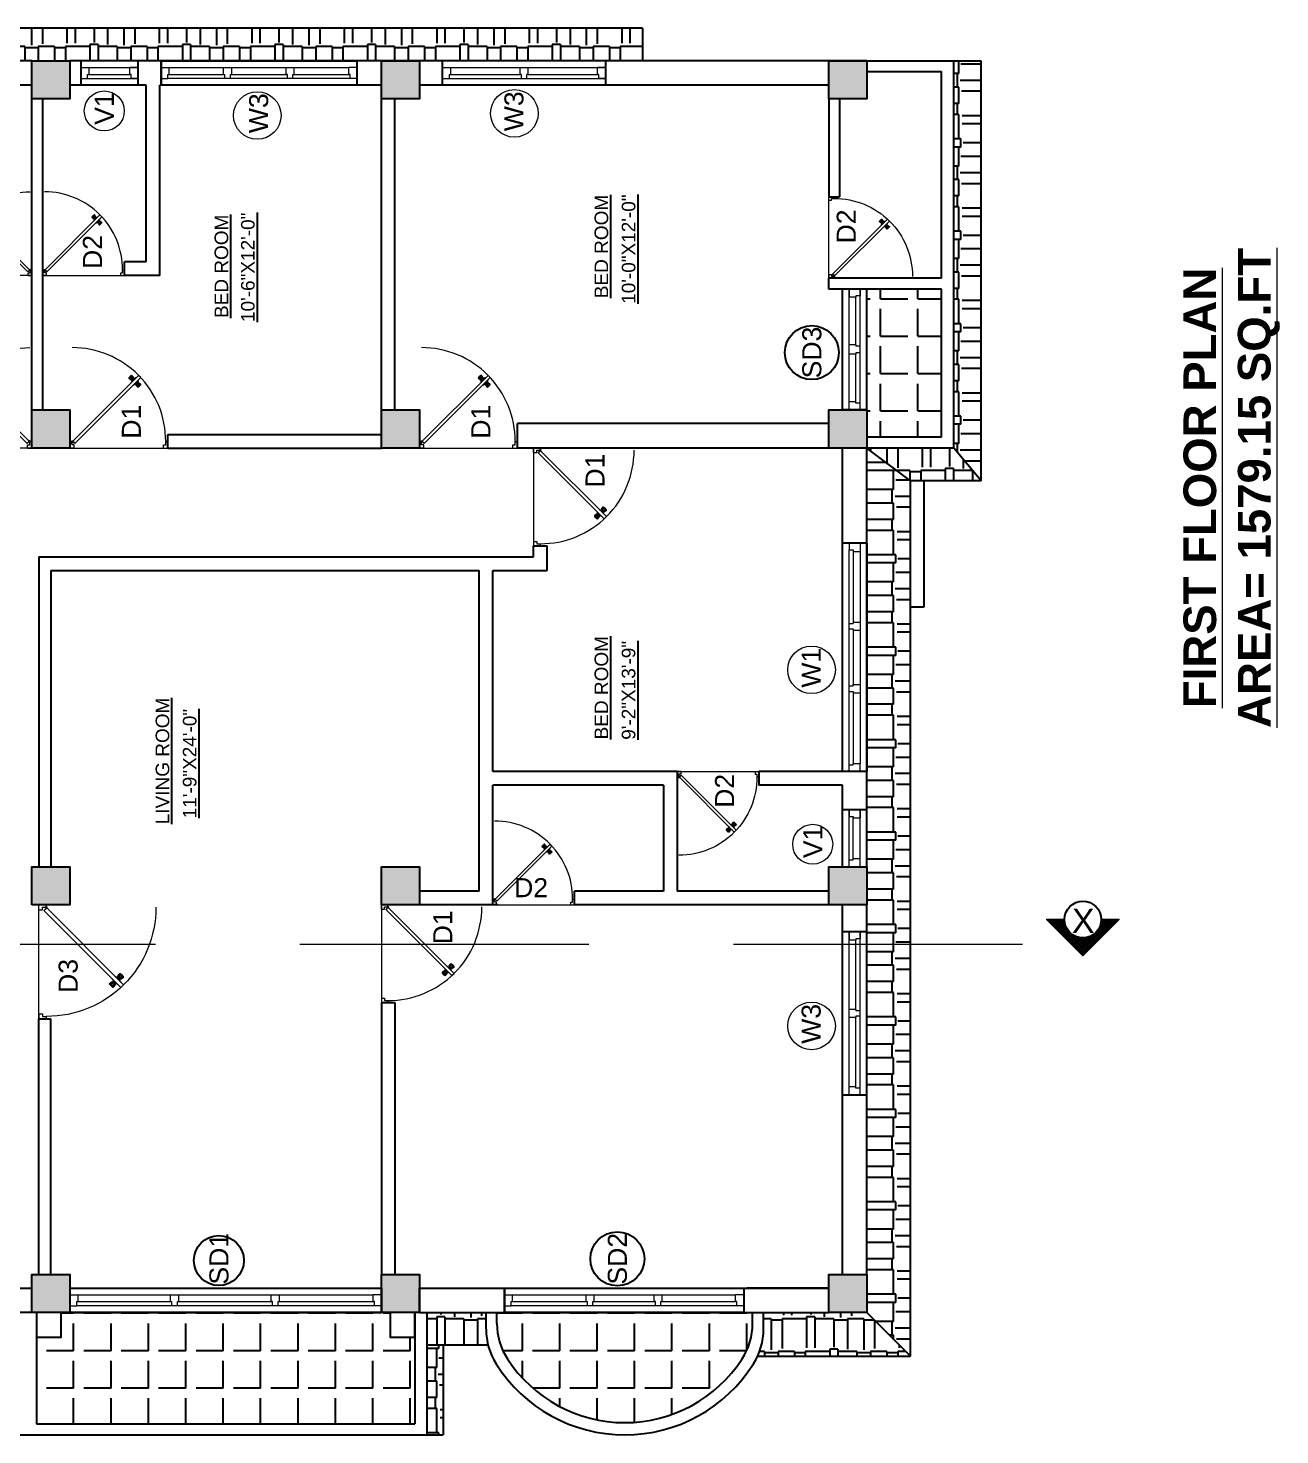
# Model space of a CAD drawing. Header units: inches. Extents: x 1397 to 20304, y -27267 to -746.
# Drawn here: x 13918 to 14378, y -19188 to -18670 of the extents above; entities that cross this region are included whole.
import ezdxf

# ---------------------------------------------------------------- set-up
doc = ezdxf.new("R2010")
doc.units = ezdxf.units.IN
doc.header["$LTSCALE"] = 17
doc.header["$MEASUREMENT"] = 0
doc.linetypes.add('21_FP_00$0$HIDDEN', pattern=[0.375, 0.25, -0.125])
doc.linetypes.add('PHANTOM2', pattern=[1.25, 0.625, -0.125, 0.125, -0.125, 0.125, -0.125])
for name, color, linetype, lineweight in [('25 BOT BAR', 12, 'Continuous', 25), ('aa_section_line', 2, 'PHANTOM2', 13), ('DOOR & WIN', 1, 'Continuous', 25), ('OUTLINE', 1, 'Continuous', 25), ('PUERTAS', 7, 'Continuous', 9), ('TEXT', 231, 'Continuous', 20), ('WINDOW FRAME PLAN', 162, 'Continuous', 18)]:
    doc.layers.add(name, color=color, linetype=linetype, lineweight=lineweight)
doc.layers.add('A-Sect-Iden', color=111, linetype='Continuous')
doc.styles.add('DIMTEXT', font='arial.ttf', dxfattribs={"height": 6})
doc.styles.add('HEADING', font='swissel.ttf')
pattern_1 = [(180, (-4627.926, -29153.114), (-25.5, -12), [6, -5, 7, -3, 9, -4]), (180, (-4633.926, -29153.614), (-25.5, -12), [5, -19, 4, -6]), (180, (-4645.926, -29152.364), (-25.5, -12), [3, -31]), (270, (-4627.926, -29153.114), (8.5, -12), [11.5, -36.5]), (270, (-4633.926, -29153.114), (8.5, -12), [11.25, -36.75]), (270, (-4638.926, -29153.114), (8.5, -12), [10.5, -37.5]), (270, (-4645.926, -29152.364), (8.5, -12), [11.5, -36.5]), (270, (-4648.926, -29152.364), (8.5, -12), [11.5, -36.5]), (270, (-4657.926, -29153.114), (8.5, -12), [11, -37])]
pattern_2 = [(90, (-4627.926, -29153.114), (-12, 25.5), [6, -5, 7, -3, 9, -4]), (90, (-4628.426, -29147.114), (-12, 25.5), [5, -19, 4, -6]), (90, (-4627.176, -29135.114), (-12, 25.5), [3, -31]), (180, (-4627.926, -29153.114), (-12, -8.5), [11.5, -36.5]), (180, (-4627.926, -29147.114), (-12, -8.5), [11.25, -36.75]), (180, (-4627.926, -29142.114), (-12, -8.5), [10.5, -37.5]), (180, (-4627.176, -29135.114), (-12, -8.5), [11.5, -36.5]), (180, (-4627.176, -29132.114), (-12, -8.5), [11.5, -36.5]), (180, (-4627.926, -29123.114), (-12, -8.5), [11, -37])]
pattern_3 = [(90, (-4627.926, -29153.114), (-13.75, 8e-16), [10, -3.75]), (180, (-4627.926, -29153.114), (-2e-15, -13.75), [10, -3.75])]

# ---------------------------------------------------------------- blocks, each defined once
blk = doc.blocks.new('ffddd')
at = {"layer": 'DOOR & WIN'}
for p, q in [((-13345.31, -2388.07), (-13345.31, -2316.07)), ((-13336.31, -2316.07), (-13345.31, -2316.07)), ((-13336.31, -2316.07), (-13336.31, -2388.07)), ((-13336.31, -2388.07), (-13345.31, -2388.07)), ((-13336.31, -2388.07), (-13345.31, -2388.07))]:
    blk.add_line(p, q, dxfattribs=at)
at = {"layer": 'WINDOW FRAME PLAN'}
for p, q in [((-13342.81, -2316.07), (-13342.81, -2318.57)), ((-13338.81, -2316.07), (-13338.81, -2319.07)), ((-13342.81, -2385.57), (-13342.81, -2318.57)), ((-13342.81, -2318.57), (-13341.31, -2318.57)), ((-13341.31, -2318.57), (-13341.31, -2319.07)), ((-13341.31, -2319.07), (-13341.31, -2339.57)), ((-13341.31, -2319.07), (-13338.81, -2319.07)), ((-13338.81, -2319.07), (-13338.81, -2385.07)), ((-13342.81, -2339.57), (-13341.31, -2339.57)), ((-13342.81, -2341.57), (-13341.31, -2341.57)), ((-13341.31, -2339.07), (-13338.81, -2339.07)), ((-13341.31, -2341.57), (-13341.31, -2342.07)), ((-13341.31, -2341.57), (-13341.31, -2362.57)), ((-13341.31, -2342.07), (-13338.81, -2342.07)), ((-13342.81, -2362.57), (-13341.31, -2362.57)), ((-13342.81, -2364.57), (-13341.31, -2364.57)), ((-13341.31, -2362.07), (-13338.81, -2362.07)), ((-13341.31, -2362.57), (-13341.31, -2362.07)), ((-13341.31, -2364.57), (-13341.31, -2385.57)), ((-13341.31, -2365.07), (-13338.81, -2365.07)), ((-13341.31, -2385.07), (-13338.81, -2385.07)), ((-13341.31, -2385.57), (-13341.31, -2385.07)), ((-13338.81, -2388.07), (-13338.81, -2385.07)), ((-13342.81, -2388.07), (-13342.81, -2385.57)), ((-13342.81, -2385.57), (-13341.31, -2385.57))]:
    blk.add_line(p, q, dxfattribs=at)
blk = doc.blocks.new('3ft')
at = {"layer": 'PUERTAS', "color": 6}
for p, q in [((1.01, 2.52), (25.23, 26.74)), ((26.05, 25.92), (1.77, 1.64)), ((26.05, 25.92), (25.23, 26.74)), ((0, 2.4), (0, 0)), ((0.72, 2.4), (0, 2.4)), ((1.6, 0), (0, 0)), ((0.72, 1.52), (0.72, 2.44)), ((0.8, 1.52), (0.72, 1.52)), ((0.8, 1.52), (0.8, 2.41)), ((0.8, 1.2), (0.8, 1.52)), ((1.6, 1.2), (0.8, 1.2)), ((1.57, 1.84), (0.94, 2.47)), ((1.63, 1.89), (0.97, 2.55)), ((1.63, 1.89), (1.57, 1.84)), ((1.77, 1.64), (1.57, 1.84)), ((1.6, 0), (1.6, 1.2)), ((34.4, 0), (34.4, 1.2)), ((34.4, 1.2), (35.2, 1.2)), ((34.4, 0), (36, 0)), ((35.2, 1.2), (35.2, 2.4)), ((35.2, 2.4), (36, 2.4)), ((36, 0), (36, 2.4))]:
    blk.add_line(p, q, dxfattribs=at)
at = {"layer": 'PUERTAS', "color": 1}
for p, q in [((21.67, 25.73), (22.17, 26.23)), ((21.7, 25.82), (22.14, 26.26)), ((22.58, 26.7), (22.14, 26.26)), ((22.67, 26.73), (22.17, 26.23)), ((22.61, 26.67), (22.58, 26.7)), ((23.45, 25.91), (22.79, 26.73)), ((22.49, 24.95), (21.67, 25.61)), ((21.73, 25.79), (21.7, 25.82)), ((22.6, 24.96), (23.02, 25.38)), ((22.61, 24.25), (22.92, 24.72)), ((22.62, 24.13), (22.61, 24.14)), ((22.7, 25.07), (22.71, 25.06)), ((22.82, 25.06), (23.08, 25.32)), ((22.94, 24.95), (22.83, 25.07)), ((22.92, 24.72), (22.92, 24.72)), ((22.93, 24.94), (23.19, 25.21)), ((22.93, 24.84), (22.93, 24.83)), ((23.44, 25.81), (23.02, 25.38)), ((23.34, 25.58), (23.08, 25.32)), ((23.46, 25.47), (23.19, 25.21)), ((23.33, 25.7), (23.34, 25.69)), ((23.45, 25.46), (23.33, 25.57)), ((23.44, 23.31), (23.45, 23.3)), ((23.56, 23.3), (24.03, 23.61)), ((23.57, 25.47), (23.57, 25.47)), ((24.15, 25.79), (23.68, 25.48)), ((23.68, 25.48), (23.68, 25.48)), ((24.03, 23.61), (24.03, 23.62)), ((24.14, 23.62), (24.14, 23.62)), ((24.25, 23.62), (24.51, 23.89)), ((24.27, 25.78), (24.26, 25.79)), ((24.26, 23.29), (24.69, 23.71)), ((24.26, 23.63), (24.37, 23.52)), ((24.26, 23.18), (24.92, 22.37)), ((24.37, 23.52), (24.63, 23.77)), ((24.37, 23.4), (24.37, 23.4)), ((24.78, 24.15), (24.51, 23.89)), ((24.89, 24.03), (24.63, 23.77)), ((25.11, 24.14), (24.69, 23.71)), ((24.77, 24.14), (24.88, 24.03)), ((24.79, 24.38), (24.78, 24.37)), ((24.78, 24.26), (24.78, 24.26)), ((25.1, 24.84), (24.79, 24.38)), ((25, 24.03), (25, 24.03)), ((25.04, 22.36), (25.54, 22.86)), ((25.09, 24.96), (25.1, 24.95)), ((25.1, 22.42), (25.13, 22.39)), ((25.13, 22.39), (25.57, 22.83)), ((25.22, 24.14), (26.03, 23.48)), ((26.04, 23.37), (25.54, 22.86)), ((26.01, 23.27), (25.57, 22.83)), ((25.98, 23.3), (26.01, 23.27))]:
    blk.add_line(p, q, dxfattribs=at)
at = {"layer": 'PUERTAS', "color": 8}
for p, q in [((22.74, 25.1), (21.84, 25.9)), ((22.13, 26.28), (21.98, 26.13)), ((22.88, 25.24), (22.01, 26.06)), ((22.13, 26.28), (22.27, 26.42)), ((22.29, 26.41), (22.27, 26.42)), ((23.16, 25.52), (22.34, 26.39)), ((23.3, 25.66), (22.5, 26.56)), ((23.41, 25.77), (22.65, 26.71)), ((23.46, 25.83), (22.72, 26.75)), ((22.57, 24.94), (21.65, 25.68)), ((22.63, 24.99), (21.69, 25.75)), ((22.69, 24.32), (23.02, 24.83)), ((22.95, 24.96), (22.84, 25.07)), ((22.98, 24.99), (22.86, 25.1)), ((23.03, 25.04), (22.91, 25.15)), ((22.91, 24.53), (23.1, 24.91)), ((23.11, 25.12), (22.99, 25.23)), ((23.13, 24.76), (23.18, 24.99)), ((23.28, 25.3), (23.17, 25.41)), ((23.36, 25.37), (23.25, 25.49)), ((23.31, 24.94), (23.28, 25.08)), ((23.41, 25.43), (23.3, 25.54)), ((23.46, 25.09), (23.32, 25.13)), ((23.44, 25.45), (23.33, 25.56)), ((23.64, 25.27), (23.41, 25.22)), ((23.87, 25.49), (23.49, 25.3)), ((24.08, 25.71), (23.57, 25.38)), ((23.63, 23.38), (24.14, 23.72)), ((23.84, 23.6), (24.22, 23.79)), ((24.07, 23.82), (24.3, 23.88)), ((24.25, 24), (24.39, 23.97)), ((24.25, 23.26), (24.99, 22.34)), ((24.27, 23.64), (24.38, 23.53)), ((24.3, 23.67), (24.41, 23.56)), ((24.3, 23.32), (25.06, 22.38)), ((24.35, 23.72), (24.46, 23.61)), ((24.4, 24.15), (24.43, 24.01)), ((24.41, 23.43), (25.2, 22.53)), ((24.43, 23.8), (24.54, 23.69)), ((24.58, 24.33), (24.52, 24.1)), ((24.55, 23.57), (25.37, 22.7)), ((24.6, 23.97), (24.72, 23.86)), ((24.8, 24.56), (24.61, 24.18)), ((25.02, 24.77), (24.68, 24.26)), ((24.68, 24.05), (24.79, 23.94)), ((24.73, 24.1), (24.85, 23.99)), ((24.76, 24.13), (24.87, 24.02)), ((24.83, 23.85), (25.7, 23.03)), ((24.97, 23.99), (25.87, 23.2)), ((25.08, 24.1), (26.02, 23.34)), ((25.14, 24.15), (26.06, 23.41)), ((25.58, 22.82), (25.43, 22.67)), ((25.58, 22.82), (25.73, 22.97)), ((25.72, 22.98), (25.73, 22.97)), ((0, 0), (36, 0))]:
    blk.add_line(p, q, dxfattribs=at)
at = {"layer": 'PUERTAS', "color": 2}
for p, q in [((21.99, 26.11), (21.98, 26.13)), ((25.42, 22.68), (25.43, 22.67))]:
    blk.add_line(p, q, dxfattribs=at)
at = {"layer": 'PUERTAS', "color": 6}
for radius in [0.155, 0.0752]:
    blk.add_circle((0.82, 2.56), radius, dxfattribs=at)
blk.add_arc((0.82, 2.56), 34.38, 359.7285, 90.0333, dxfattribs=at)
at = {"layer": 'PUERTAS', "color": 1}
for centre, start, end in [((22.73, 26.68), 38.9236, 135), ((23.39, 25.86), 315, 38.9236), ((22.54, 25.01), 231.0764, 315), ((22.67, 24.2), 135, 225), ((22.77, 25.12), 225, 315), ((22.99, 24.89), 135, 219.7428), ((22.87, 24.78), 315, 39.7428), ((23.28, 25.63), 315, 45), ((23.51, 23.36), 225, 315), ((23.51, 25.41), 50.2572, 135), ((23.62, 25.53), 230.2572, 315), ((24.09, 23.56), 50.2572, 135), ((24.2, 23.68), 230.2572, 315), ((24.2, 25.73), 45, 135), ((24.32, 23.23), 135, 218.9236), ((24.42, 23.46), 135, 225), ((24.84, 24.31), 135, 219.7428), ((24.72, 24.21), 315, 39.7428), ((24.94, 23.98), 45, 135), ((24.98, 22.42), 218.9236, 315), ((25.04, 24.89), 315, 45), ((25.17, 24.08), 51.0764, 135), ((25.98, 23.42), 315, 51.0764)]:
    blk.add_arc(centre, 0.08, start, end, dxfattribs=at)
blk = doc.blocks.new('*U2802')
at = {"color": 3, "xscale": -1}
blk.add_blockref('3ft', (42, 0), dxfattribs=at)
blk = doc.blocks.new('*U3029')
at = {"layer": 'PUERTAS', "color": 2}
for p, q in [((11.61, 30.24), (12.57, 31.2)), ((40.83, 2.94), (12.57, 31.2)), ((11.61, 30.24), (39.94, 1.92)), ((12.35, 26.47), (12.33, 26.45)), ((16.34, 30.46), (16.36, 30.48)), ((0, 0), (0, 2.8)), ((0.93, 2.8), (0, 2.8)), ((1.87, 0), (0, 0)), ((0.93, 1.4), (0.93, 2.8)), ((1.87, 1.4), (0.93, 1.4)), ((1.87, 0), (1.87, 1.4)), ((39.94, 1.92), (40.16, 2.14)), ((40.1, 2.21), (40.86, 2.97)), ((40.1, 2.21), (40.16, 2.14)), ((40.13, 0), (40.13, 1.4)), ((40.13, 1.4), (41.07, 1.4)), ((40.13, 0), (42, 0)), ((40.16, 2.14), (40.9, 2.88)), ((41.07, 1.77), (41.07, 2.81)), ((41.07, 1.4), (41.07, 1.77)), ((41.07, 1.77), (41.16, 1.77)), ((41.16, 1.77), (41.16, 2.85)), ((41.16, 2.8), (42, 2.8)), ((42, 2.8), (42, 0))]:
    blk.add_line(p, q, dxfattribs=at)
at = {"layer": 'PUERTAS', "color": 8}
for p, q in [((14.63, 30.14), (15.5, 31.21)), ((14.69, 30.07), (15.57, 31.16)), ((12.67, 28.18), (11.59, 27.31)), ((12.74, 28.12), (11.65, 27.23)), ((12.87, 27.99), (11.82, 27.06)), ((12, 26.81), (11.98, 26.79)), ((12.15, 26.62), (11.98, 26.79)), ((13.04, 27.82), (12.01, 26.87)), ((12.15, 26.62), (12.33, 26.45)), ((13.36, 27.5), (12.4, 26.48)), ((13.52, 27.34), (12.6, 26.28)), ((13.65, 27.21), (12.77, 26.11)), ((12.82, 28.9), (13.2, 28.3)), ((13.71, 27.14), (12.84, 26.06)), ((13.12, 28.15), (12.99, 28.02)), ((13.14, 28.12), (13.01, 27.99)), ((13.06, 28.65), (13.29, 28.21)), ((13.2, 28.06), (13.07, 27.93)), ((13.3, 27.97), (13.17, 27.84)), ((13.33, 28.39), (13.39, 28.12)), ((13.5, 27.76), (13.37, 27.63)), ((13.59, 27.67), (13.46, 27.54)), ((13.54, 28.18), (13.49, 28.01)), ((13.65, 27.61), (13.52, 27.48)), ((13.71, 28), (13.54, 27.96)), ((13.68, 27.58), (13.55, 27.45)), ((13.92, 27.79), (13.65, 27.86)), ((14.18, 27.53), (13.75, 27.76)), ((14.43, 27.28), (13.83, 27.67)), ((13.91, 29.99), (14.5, 29.61)), ((14.16, 29.74), (14.59, 29.52)), ((14.42, 29.48), (14.69, 29.42)), ((14.63, 29.27), (14.8, 29.31)), ((14.66, 29.69), (14.79, 29.82)), ((14.68, 29.66), (14.82, 29.79)), ((14.74, 29.6), (14.87, 29.73)), ((14.8, 29.09), (14.85, 29.26)), ((14.82, 29.94), (15.74, 30.99)), ((14.84, 29.51), (14.97, 29.64)), ((15.01, 28.89), (14.95, 29.16)), ((14.98, 29.77), (15.94, 30.79)), ((15.04, 29.3), (15.17, 29.43)), ((15.28, 28.62), (15.05, 29.06)), ((15.14, 29.21), (15.27, 29.34)), ((15.52, 28.37), (15.14, 28.97)), ((15.2, 29.15), (15.33, 29.28)), ((15.22, 29.12), (15.35, 29.25)), ((15.31, 29.45), (16.33, 30.41)), ((15.47, 29.29), (16.52, 30.21)), ((15.6, 29.16), (16.69, 30.04)), ((15.67, 29.09), (16.75, 29.96)), ((15.99, 30.81), (16.01, 30.83)), ((16.19, 30.65), (16.01, 30.83)), ((16.19, 30.65), (16.36, 30.48)), ((0, 0), (42, 0))]:
    blk.add_line(p, q, dxfattribs=at)
at = {"layer": 'PUERTAS', "color": 1}
for p, q in [((14.64, 30.23), (15.41, 31.18)), ((15.55, 31.19), (16.13, 30.6)), ((15.62, 31.12), (15.65, 31.15)), ((15.65, 31.15), (16.17, 30.63)), ((11.62, 27.26), (12.21, 26.67)), ((12.58, 28.16), (11.63, 27.4)), ((11.69, 27.19), (11.66, 27.15)), ((11.66, 27.15), (12.17, 26.64)), ((12.69, 26.12), (12.17, 26.64)), ((12.79, 26.09), (12.21, 26.67)), ((12.72, 26.16), (12.69, 26.12)), ((12.7, 28.16), (13.2, 27.66)), ((12.73, 29.12), (12.72, 29.11)), ((12.72, 28.98), (13.08, 28.44)), ((12.83, 28.03), (12.84, 28.04)), ((13.7, 27.04), (12.93, 26.09)), ((12.97, 28.04), (13.27, 27.74)), ((13.11, 28.16), (12.98, 28.03)), ((13.08, 28.44), (13.08, 28.43)), ((13.09, 28.3), (13.09, 28.3)), ((13.09, 28.17), (13.4, 27.87)), ((13.69, 27.17), (13.2, 27.66)), ((13.57, 27.43), (13.27, 27.74)), ((13.71, 27.56), (13.4, 27.87)), ((13.69, 27.57), (13.56, 27.44)), ((13.56, 27.3), (13.57, 27.3)), ((13.69, 30.08), (13.7, 30.09)), ((13.83, 30.09), (14.37, 29.73)), ((13.83, 27.55), (13.84, 27.56)), ((13.97, 27.54), (13.96, 27.55)), ((14.51, 27.19), (13.97, 27.54)), ((14.37, 29.73), (14.38, 29.72)), ((14.51, 29.72), (14.5, 29.72)), ((14.63, 29.71), (14.94, 29.41)), ((14.65, 27.2), (14.64, 27.19)), ((14.65, 30.11), (15.14, 29.61)), ((14.65, 29.7), (14.78, 29.83)), ((14.78, 29.98), (14.77, 29.97)), ((14.77, 29.84), (15.07, 29.54)), ((15.25, 29.1), (14.94, 29.41)), ((15.37, 29.24), (15.07, 29.54)), ((15.64, 29.12), (15.14, 29.61)), ((15.23, 29.11), (15.36, 29.24)), ((15.25, 28.97), (15.25, 28.97)), ((15.26, 28.84), (15.25, 28.84)), ((15.62, 28.3), (15.26, 28.84)), ((15.51, 29.24), (15.5, 29.24)), ((15.61, 28.15), (15.62, 28.16)), ((15.76, 29.11), (16.71, 29.88)), ((16.72, 30.01), (16.13, 30.6)), ((16.68, 30.12), (16.17, 30.63)), ((16.65, 30.09), (16.68, 30.12))]:
    blk.add_line(p, q, dxfattribs=at)
at = {"layer": 'PUERTAS', "color": 2}
for radius in [0.181, 0.0878]:
    blk.add_circle((41.04, 2.99), radius, dxfattribs=at)
at = {"layer": 'PUERTAS', "color": 8}
blk.add_arc((41.04, 2.99), 40.11, 89.9667, 180.2715, dxfattribs=at)
at = {"layer": 'PUERTAS', "color": 1}
for centre, start, end in [((15.48, 31.12), 45, 141.0764), ((11.69, 27.33), 128.9236, 225), ((12.63, 28.09), 45, 128.9236), ((12.79, 29.04), 135, 225), ((12.86, 26.15), 225, 321.0764), ((12.9, 27.97), 45, 135), ((13.16, 28.24), 140.2572, 225), ((13.02, 28.36), 320.2572, 45), ((13.5, 27.37), 315, 45), ((13.62, 27.1), 321.0764, 45), ((13.76, 30.02), 45, 135), ((13.77, 27.63), 225, 309.7428), ((13.9, 27.49), 45, 129.7428), ((14.44, 29.79), 225, 309.7428), ((14.57, 29.65), 45, 129.7428), ((14.58, 27.25), 225, 315), ((14.71, 30.17), 141.0764, 225), ((14.84, 29.91), 135, 225), ((15.32, 28.91), 140.2572, 225), ((15.18, 29.03), 320.2572, 45), ((15.44, 29.3), 225, 315), ((15.55, 28.23), 315, 45), ((15.7, 29.18), 225, 308.9236)]:
    blk.add_arc(centre, 0.0933, start, end, dxfattribs=at)
blk = doc.blocks.new("5'")
at = {"layer": 'WINDOW FRAME PLAN'}
for p, q in [((10026.35, -7897.24), (10086.35, -7897.24)), ((10026.35, -7897.24), (10026.35, -7901.24)), ((10026.35, -7897.24), (10029.35, -7897.24)), ((10026.35, -7901.24), (10086.35, -7901.24)), ((10026.35, -7901.24), (10028.85, -7901.24)), ((10028.85, -7901.24), (10028.85, -7899.74)), ((10028.85, -7899.74), (10029.35, -7899.74)), ((10029.35, -7899.74), (10029.35, -7897.24)), ((10029.35, -7899.74), (10054.85, -7899.74)), ((10054.85, -7899.74), (10054.85, -7897.24)), ((10054.85, -7897.24), (10057.85, -7897.24)), ((10055.35, -7899.74), (10054.85, -7899.74)), ((10055.35, -7901.24), (10055.35, -7899.74)), ((10057.35, -7901.24), (10057.35, -7899.74)), ((10057.85, -7899.74), (10057.35, -7899.74)), ((10057.85, -7899.74), (10057.85, -7897.24)), ((10057.85, -7899.74), (10083.35, -7899.74)), ((10086.35, -7897.24), (10083.35, -7897.24)), ((10083.35, -7899.74), (10083.35, -7897.24)), ((10083.85, -7899.74), (10083.35, -7899.74)), ((10083.85, -7901.24), (10083.85, -7899.74)), ((10086.35, -7901.24), (10083.85, -7901.24)), ((10086.35, -7897.24), (10086.35, -7901.24))]:
    blk.add_line(p, q, dxfattribs=at)
blk = doc.blocks.new('DFFDFD')
at = {"layer": 'DOOR & WIN'}
for p, q in [((-13646.78, -2252.33), (-13646.78, -2168.33)), ((-13637.78, -2168.33), (-13646.78, -2168.33)), ((-13637.78, -2168.33), (-13637.78, -2252.33)), ((-13637.78, -2252.33), (-13646.78, -2252.33)), ((-13637.78, -2252.33), (-13646.78, -2252.33))]:
    blk.add_line(p, q, dxfattribs=at)
at = {"layer": 'WINDOW FRAME PLAN'}
for p, q in [((-13644.28, -2168.33), (-13644.28, -2170.83)), ((-13644.28, -2249.83), (-13644.28, -2170.83)), ((-13644.28, -2170.83), (-13642.78, -2170.83)), ((-13642.78, -2170.83), (-13642.78, -2171.33)), ((-13642.78, -2171.33), (-13642.78, -2197.83)), ((-13642.78, -2171.33), (-13640.28, -2171.33)), ((-13640.28, -2168.33), (-13640.28, -2171.33)), ((-13640.28, -2171.33), (-13640.28, -2249.33)), ((-13644.28, -2197.83), (-13642.78, -2197.83)), ((-13642.78, -2197.33), (-13640.28, -2197.33)), ((-13644.28, -2199.83), (-13642.78, -2199.83)), ((-13642.78, -2199.83), (-13642.78, -2200.33)), ((-13642.78, -2199.83), (-13642.78, -2220.83)), ((-13642.78, -2200.33), (-13640.28, -2200.33)), ((-13644.28, -2220.83), (-13642.78, -2220.83)), ((-13644.28, -2222.83), (-13642.78, -2222.83)), ((-13642.78, -2220.33), (-13640.28, -2220.33)), ((-13642.78, -2220.83), (-13642.78, -2220.33)), ((-13642.78, -2222.83), (-13642.78, -2249.33)), ((-13642.78, -2223.33), (-13640.28, -2223.33)), ((-13644.28, -2252.33), (-13644.28, -2249.83)), ((-13644.28, -2249.83), (-13642.78, -2249.83)), ((-13642.78, -2249.33), (-13640.28, -2249.33)), ((-13642.78, -2249.83), (-13642.78, -2249.33)), ((-13640.28, -2252.33), (-13640.28, -2249.33))]:
    blk.add_line(p, q, dxfattribs=at)
blk = doc.blocks.new('2ft6in')
at = {"layer": 'PUERTAS', "color": 2}
for p, q in [((0.84, 2.1), (21.02, 22.28)), ((21.71, 21.6), (1.47, 1.37)), ((18.33, 21.76), (18.31, 21.77)), ((21.71, 21.6), (21.02, 22.28)), ((21.18, 18.9), (21.2, 18.89)), ((0, 2), (0, 0)), ((0.6, 2), (0, 2)), ((1.33, 0), (0, 0)), ((0.6, 1.26), (0.6, 2.04)), ((0.67, 1.26), (0.6, 1.26)), ((0.67, 1.26), (0.67, 2.01)), ((0.67, 1), (0.67, 1.26)), ((1.33, 1), (0.67, 1)), ((1.31, 1.53), (0.79, 2.06)), ((1.36, 1.58), (0.81, 2.12)), ((1.36, 1.58), (1.31, 1.53)), ((1.47, 1.37), (1.31, 1.53)), ((1.33, 0), (1.33, 1)), ((28.67, 0), (28.67, 1)), ((28.67, 1), (29.33, 1)), ((28.67, 0), (30, 0)), ((29.33, 1), (29.33, 2)), ((29.33, 2), (30, 2)), ((30, 0), (30, 2))]:
    blk.add_line(p, q, dxfattribs=at)
at = {"layer": 'PUERTAS', "color": 8}
for p, q in [((18.81, 20.78), (18.04, 21.4)), ((18.86, 20.83), (18.08, 21.46)), ((18.95, 20.92), (18.2, 21.58)), ((18.44, 21.9), (18.31, 21.77)), ((19.07, 21.03), (18.34, 21.72)), ((18.44, 21.9), (18.56, 22.02)), ((18.58, 22.01), (18.56, 22.02)), ((19.3, 21.26), (18.61, 22)), ((19.42, 21.38), (18.75, 22.14)), ((19.51, 21.48), (18.88, 22.26)), ((19.55, 21.53), (18.93, 22.3)), ((19.13, 20.8), (19.03, 20.9)), ((19.15, 20.82), (19.05, 20.92)), ((19.09, 20.44), (19.25, 20.76)), ((19.19, 20.87), (19.1, 20.96)), ((19.25, 20.93), (19.16, 21.02)), ((19.28, 20.63), (19.32, 20.83)), ((19.4, 21.08), (19.31, 21.17)), ((19.47, 21.15), (19.38, 21.24)), ((19.43, 20.78), (19.4, 20.9)), ((19.51, 21.19), (19.42, 21.28)), ((19.55, 20.91), (19.43, 20.94)), ((19.53, 21.21), (19.44, 21.3)), ((19.7, 21.06), (19.51, 21.01)), ((19.89, 21.24), (19.58, 21.08)), ((20.07, 21.42), (19.64, 21.15)), ((18.91, 20.27), (19.19, 20.69)), ((19.69, 19.49), (20.12, 19.76)), ((19.87, 19.67), (20.18, 19.83)), ((20.06, 19.85), (20.25, 19.9)), ((20.21, 20), (20.33, 19.97)), ((20.21, 19.38), (20.83, 18.61)), ((20.23, 19.7), (20.32, 19.61)), ((20.25, 19.72), (20.34, 19.63)), ((20.25, 19.43), (20.88, 18.65)), ((20.29, 19.76), (20.38, 19.67)), ((20.33, 20.13), (20.36, 20.01)), ((20.34, 19.53), (21, 18.77)), ((20.36, 19.83), (20.45, 19.74)), ((20.48, 20.28), (20.44, 20.08)), ((20.46, 19.64), (21.14, 18.91)), ((20.5, 19.98), (20.6, 19.89)), ((20.67, 20.47), (20.51, 20.15)), ((20.85, 20.64), (20.57, 20.22)), ((20.57, 20.04), (20.66, 19.95)), ((20.61, 20.09), (20.7, 19.99)), ((20.63, 20.11), (20.72, 20.01)), ((20.69, 19.87), (21.42, 19.19)), ((20.81, 19.99), (21.56, 19.33)), ((20.9, 20.08), (21.68, 19.45)), ((20.95, 20.13), (21.72, 19.51)), ((21.32, 19.01), (21.2, 18.89)), ((21.32, 19.01), (21.44, 19.14)), ((21.43, 19.15), (21.44, 19.14)), ((0, 0), (30, 0))]:
    blk.add_line(p, q, dxfattribs=at)
at = {"layer": 'PUERTAS', "color": 1}
for p, q in [((18.06, 21.44), (18.48, 21.86)), ((18.74, 20.79), (18.06, 21.34)), ((18.08, 21.51), (18.45, 21.88)), ((18.11, 21.49), (18.08, 21.51)), ((18.82, 22.25), (18.45, 21.88)), ((18.9, 22.28), (18.48, 21.86)), ((18.84, 22.23), (18.82, 22.25)), ((18.83, 20.8), (19.18, 21.15)), ((18.92, 20.89), (18.93, 20.88)), ((19.54, 21.59), (18.99, 22.27)), ((19.02, 20.88), (19.24, 21.1)), ((19.12, 20.8), (19.03, 20.89)), ((19.11, 20.79), (19.33, 21.01)), ((19.54, 21.5), (19.18, 21.15)), ((19.45, 21.31), (19.24, 21.1)), ((19.55, 21.22), (19.33, 21.01)), ((19.45, 21.41), (19.45, 21.41)), ((19.54, 21.22), (19.45, 21.31)), ((19.64, 21.23), (19.64, 21.23)), ((19.74, 21.24), (19.73, 21.23)), ((20.12, 21.49), (19.74, 21.24)), ((20.22, 21.48), (20.22, 21.49)), ((20.91, 20.8), (20.91, 20.79)), ((18.84, 20.21), (19.1, 20.6)), ((18.85, 20.11), (18.84, 20.12)), ((19.1, 20.7), (19.11, 20.69)), ((19.1, 20.6), (19.1, 20.6)), ((19.53, 19.43), (19.54, 19.42)), ((19.64, 19.42), (20.02, 19.67)), ((20.02, 19.67), (20.03, 19.68)), ((20.12, 19.68), (20.12, 19.68)), ((20.21, 19.69), (20.43, 19.9)), ((20.22, 19.41), (20.57, 19.76)), ((20.22, 19.69), (20.31, 19.6)), ((20.22, 19.32), (20.76, 18.64)), ((20.31, 19.6), (20.52, 19.81)), ((20.31, 19.5), (20.31, 19.5)), ((20.65, 20.12), (20.43, 19.9)), ((20.74, 20.03), (20.52, 19.81)), ((20.93, 20.11), (20.57, 19.76)), ((20.64, 20.11), (20.73, 20.02)), ((20.66, 20.31), (20.65, 20.31)), ((20.65, 20.21), (20.65, 20.22)), ((20.91, 20.7), (20.66, 20.31)), ((20.84, 20.02), (20.83, 20.03)), ((20.86, 18.63), (21.28, 19.05)), ((20.91, 18.68), (20.94, 18.66)), ((20.94, 18.66), (21.31, 19.03)), ((21.02, 20.12), (21.7, 19.57)), ((21.7, 19.47), (21.28, 19.05)), ((21.67, 19.4), (21.31, 19.03)), ((21.65, 19.42), (21.67, 19.4))]:
    blk.add_line(p, q, dxfattribs=at)
at = {"layer": 'PUERTAS', "color": 2}
for radius in [0.129, 0.0627]:
    blk.add_circle((0.68, 2.14), radius, dxfattribs=at)
at = {"layer": 'PUERTAS', "color": 8}
blk.add_arc((0.68, 2.14), 28.65, 359.7285, 90.0333, dxfattribs=at)
at = {"layer": 'PUERTAS', "color": 1}
for centre, start, end in [((18.78, 20.84), 231.0764, 315), ((18.94, 22.23), 38.9236, 135), ((18.97, 20.93), 225, 315), ((19.16, 20.74), 135, 219.7428), ((19.4, 21.36), 315, 45), ((19.49, 21.55), 315, 38.9236), ((19.6, 21.18), 50.2572, 135), ((19.68, 21.28), 230.2572, 315), ((20.17, 21.44), 45, 135), ((20.87, 20.75), 315, 45), ((18.89, 20.16), 135, 225), ((19.06, 20.65), 315, 39.7428), ((19.59, 19.47), 225, 315), ((20.07, 19.63), 50.2572, 135), ((20.16, 19.73), 230.2572, 315), ((20.27, 19.36), 135, 218.9236), ((20.35, 19.55), 135, 225), ((20.7, 20.26), 135, 219.7428), ((20.6, 20.17), 315, 39.7428), ((20.78, 19.98), 45, 135), ((20.82, 18.68), 218.9236, 315), ((20.98, 20.07), 51.0764, 135), ((21.65, 19.52), 315, 51.0764)]:
    blk.add_arc(centre, 0.0667, start, end, dxfattribs=at)
blk = doc.blocks.new('*U3074')
at = {"color": 3}
blk.add_blockref('2ft6in', (0, 0), dxfattribs=at)
blk = doc.blocks.new('*U2794')
at = {"color": 3, "xscale": -1}
blk.add_blockref('2ft6in', (42, 0), dxfattribs=at)

msp = doc.modelspace()

# ---------------------------------------------------------------- hatches: boundary and pattern name
at = {"layer": 'A-Sect-Iden', "ltscale": 0.5}
h = msp.add_hatch(dxfattribs=at)
h.set_pattern_fill('ANSI37', color=2, scale=5, angle=90, style=0)
h.set_pattern_definition([(135, (20487.18365, -44847.343), (-0.441941738, -0.441941738), []), (225, (20487.18365, -44847.343), (0.441941738, -0.441941738), [])])
h.paths.add_polyline_path([(14312.42, -18998.27), (14318.91, -18998.27), (14305.67, -19011.51), (14292.42, -18998.27), (14298.92, -18998.27, 1)])
at = {"layer": 'DOOR & WIN'}
h = msp.add_hatch(color=256, dxfattribs=at)
h.dxf.hatch_style = 1
h.paths.add_polyline_path([(13919.23, -18682.36), (13919.23, -18696.36), (13933.23, -18696.36), (13933.23, -18682.36)])
h = msp.add_hatch(color=256, dxfattribs=at)
h.dxf.hatch_style = 1
h.paths.add_polyline_path([(14047.72, -18682.36), (14047.72, -18696.36), (14061.72, -18696.36), (14061.72, -18682.36)])
h = msp.add_hatch(color=256, dxfattribs=at)
h.dxf.hatch_style = 1
h.paths.add_polyline_path([(14212.23, -18682.36), (14212.23, -18696.36), (14226.23, -18696.36), (14226.23, -18682.36)])
h = msp.add_hatch(color=256, dxfattribs=at)
h.dxf.hatch_style = 1
h.paths.add_polyline_path([(13919.23, -18810.83), (13919.23, -18824.83), (13933.23, -18824.83), (13933.23, -18810.83)])
h = msp.add_hatch(color=256, dxfattribs=at)
h.dxf.hatch_style = 1
h.paths.add_polyline_path([(14047.72, -18810.83), (14047.72, -18824.83), (14061.72, -18824.83), (14061.72, -18810.83)])
h = msp.add_hatch(color=256, dxfattribs=at)
h.dxf.hatch_style = 1
h.paths.add_polyline_path([(14212.23, -18810.83), (14212.23, -18824.83), (14226.23, -18824.83), (14226.23, -18810.83)])
h = msp.add_hatch(color=256, dxfattribs=at)
h.dxf.hatch_style = 1
h.paths.add_polyline_path([(13919.23, -18978.83), (13919.23, -18992.83), (13933.23, -18992.83), (13933.23, -18978.83)])
h = msp.add_hatch(color=256, dxfattribs=at)
h.dxf.hatch_style = 1
h.paths.add_polyline_path([(14047.72, -18978.83), (14047.72, -18992.83), (14061.72, -18992.83), (14061.72, -18978.83)])
h = msp.add_hatch(color=256, dxfattribs=at)
h.dxf.hatch_style = 1
h.paths.add_polyline_path([(14212.23, -18978.83), (14212.23, -18992.83), (14226.23, -18992.83), (14226.23, -18978.83)])
h = msp.add_hatch(color=256, dxfattribs=at)
h.dxf.hatch_style = 1
h.paths.add_polyline_path([(13919.23, -19128.83), (13919.23, -19142.83), (13933.23, -19142.83), (13933.23, -19128.83)])
h = msp.add_hatch(color=256, dxfattribs=at)
h.dxf.hatch_style = 1
h.paths.add_polyline_path([(14047.72, -19128.83), (14047.72, -19142.83), (14061.72, -19142.83), (14061.72, -19128.83)])
h = msp.add_hatch(color=256, dxfattribs=at)
h.dxf.hatch_style = 1
h.paths.add_polyline_path([(14212.23, -19128.83), (14212.23, -19142.83), (14226.23, -19142.83), (14226.23, -19128.83)])
at = {"layer": 'OUTLINE'}
h = msp.add_hatch(dxfattribs=at)
h.set_pattern_fill('AR-RSHKE', color=8, angle=180)
h.set_pattern_definition(pattern_1)
h.paths.add_polyline_path([(13766.23, -18670.36), (13766.23, -18682.36), (13780.23, -18682.36), (13919.23, -18682.36), (13933.23, -18682.36), (14143.72, -18682.36), (14143.72, -18670.36)])
h = msp.add_hatch(dxfattribs=at)
h.set_pattern_fill('AR-RSHKE', color=8, angle=90)
h.set_pattern_definition(pattern_2)
h.paths.add_polyline_path([(14268.23, -18682.36), (14258.23, -18682.36), (14258.23, -18824.83), (14268.23, -18836.83)])
h = msp.add_hatch(dxfattribs=at)
h.set_pattern_fill('ANGLE', color=8, scale=50)
h.set_pattern_definition([(0, (0, 1593.841), (0, 13.75), [10, -3.75]), (90, (0, 1593.841), (-13.75, 8e-16), [10, -3.75])])
h.paths.add_polyline_path([(14226.23, -18766.36), (14226.23, -18810.83), (14226.23, -18820.83), (14253.73, -18820.83), (14253.73, -18766.36)])
h = msp.add_hatch(dxfattribs=at)
h.set_pattern_fill('AR-RSHKE', color=8, angle=90)
h.set_pattern_definition(pattern_2)
h.paths.add_polyline_path([(14226.23, -18824.83), (14226.23, -18978.83), (14226.23, -18992.83), (14226.23, -19007.27), (14242.23, -19007.27), (14242.23, -18836.83)])
h = msp.add_hatch(dxfattribs=at)
h.set_pattern_fill('AR-RSHKE', color=8, angle=180)
h.set_pattern_definition(pattern_1)
h.paths.add_polyline_path([(14268.23, -18836.83), (14258.23, -18824.83), (14226.23, -18824.83), (14242.23, -18836.83)])
h = msp.add_hatch(dxfattribs=at)
h.set_pattern_fill('AR-RSHKE', color=8, angle=90)
h.set_pattern_definition(pattern_2)
h.paths.add_polyline_path([(14242.23, -19007.27), (14226.23, -19007.27), (14226.23, -19128.83), (14226.23, -19142.83), (14242.23, -19158.83)])
h = msp.add_hatch(dxfattribs=at)
h.set_pattern_fill('ANGLE', color=8, scale=50, angle=90)
h.set_pattern_definition(pattern_3)
h.paths.add_polyline_path([(13933.23, -19142.83), (13929.98, -19142.83), (13929.98, -19151.83), (13920.98, -19151.83), (13920.98, -19183.83), (14059.98, -19183.83), (14059.98, -19151.83), (14050.98, -19151.83), (14050.98, -19142.83), (14047.72, -19142.83)])
h = msp.add_hatch(dxfattribs=at)
h.set_pattern_fill('AR-RSHKE', color=8, angle=180)
h.set_pattern_definition(pattern_1)
edge = h.paths.add_edge_path()
edge.add_line((14064.48, -19142.83), (14064.48, -19154.83))
edge.add_line((14064.48, -19154.83), (14086.97, -19154.83))
edge.add_arc((14110.23, -19148.92), 24, 180, 194.2391, ccw=False)
edge.add_line((14086.23, -19148.92), (14086.23, -19142.83))
edge.add_line((14086.23, -19142.83), (14064.48, -19142.83))
h = msp.add_hatch(dxfattribs=at)
h.set_pattern_fill('ANGLE', color=8, scale=50, angle=90)
h.set_pattern_definition(pattern_3)
h.paths.add_polyline_path([(14090.23, -19142.83), (14090.23, -19146.83, 0.144768), (14094.09, -19159.88, 0.543527), (14180.37, -19159.88, 0.144768), (14184.23, -19146.83), (14184.23, -19142.83)])
h = msp.add_hatch(dxfattribs=at)
h.set_pattern_fill('AR-RSHKE', color=8, angle=180)
h.set_pattern_definition(pattern_1)
h.paths.add_polyline_path([(14188.23, -19142.83), (14188.23, -19154.83, -0.019991), (14186.24, -19158.83), (14242.23, -19158.83), (14226.23, -19142.83), (14212.23, -19142.83)])
h = msp.add_hatch(dxfattribs=at)
h.set_pattern_fill('AR-RSHKE', color=8, angle=90)
h.set_pattern_definition(pattern_2)
h.paths.add_polyline_path([(14064.48, -19154.83), (14064.48, -19187.83), (14070.48, -19187.83), (14070.48, -19154.83)])

# ---------------------------------------------------------------- linework, layer by layer
at = {"layer": '25 BOT BAR'}
for p, q in [((14143.72, -18670.36), (14143.72, -18682.36)), ((13937.23, -18682.36), (13937.23, -18691.36)), ((13958.23, -18682.36), (13958.23, -18691.36)), ((14070.23, -18691.36), (14070.23, -18682.36)), ((14130.23, -18691.36), (14130.23, -18682.36)), ((14226.23, -18682.36), (14268.23, -18682.36)), ((14226.23, -18686.36), (14253.73, -18686.36)), ((14047.72, -18810.83), (14047.72, -18696.36)), ((14052.72, -18810.83), (14052.72, -18696.36)), ((14212.23, -18696.36), (14212.23, -18732.36)), ((14216.23, -18696.36), (14216.23, -18732.36)), ((14212.23, -18732.36), (14216.23, -18732.36)), ((13961.23, -18756.36), (13953.23, -18756.36)), ((13953.23, -18761.36), (13953.23, -18756.36)), ((13966.23, -18761.36), (13953.23, -18761.36)), ((14253.73, -18762.36), (14212.23, -18762.36)), ((14212.23, -18766.36), (14212.23, -18762.36)), ((14217.23, -18766.36), (14212.23, -18766.36)), ((14217.23, -18810.83), (14217.23, -18766.36)), ((14226.23, -18766.36), (14217.23, -18766.36)), ((14253.73, -18766.36), (14226.23, -18766.36)), ((14226.23, -18810.83), (14226.23, -18766.36)), ((14226.23, -18810.83), (14217.23, -18810.83)), ((13969.23, -18819.83), (14047.72, -18819.83)), ((13969.23, -18824.83), (13969.23, -18819.83)), ((14097.72, -18824.83), (14097.72, -18815.83)), ((13969.23, -18824.83), (14047.72, -18824.83)), ((14253.73, -18820.83), (14226.23, -18820.83)), ((14258.23, -18824.83), (14226.23, -18824.83)), ((14242.23, -18836.83), (14226.23, -18824.83)), ((14268.23, -18836.83), (14258.23, -18824.83)), ((14268.23, -18836.83), (14242.23, -18836.83)), ((14247.23, -18836.83), (14247.23, -18883.36)), ((14103.72, -18864.83), (14103.72, -18860.83)), ((14103.72, -18860.83), (14108.72, -18860.83)), ((14108.72, -18869.83), (14108.72, -18860.83)), ((13921.73, -18864.83), (14103.72, -18864.83)), ((13921.73, -18864.83), (13921.73, -18978.83)), ((13926.23, -18869.83), (14083.72, -18869.83)), ((13926.23, -18869.83), (13926.23, -18978.83)), ((14083.72, -18987.83), (14083.72, -18869.83)), ((14088.72, -18869.83), (14108.72, -18869.83)), ((14088.72, -18943.83), (14088.72, -18869.83)), ((14247.23, -18883.36), (14242.23, -18883.36)), ((14156.48, -18943.83), (14088.72, -18943.83)), ((14156.48, -18943.83), (14156.48, -18987.83)), ((14217.23, -18943.83), (14186.48, -18943.83)), ((14186.48, -18943.83), (14186.48, -18948.83)), ((14151.48, -18948.83), (14088.72, -18948.83)), ((14088.72, -18992.83), (14088.72, -18948.83)), ((14151.48, -18948.83), (14151.48, -18987.83)), ((14217.23, -18948.83), (14186.48, -18948.83)), ((14217.23, -18957.83), (14226.23, -18957.83)), ((14083.72, -18987.83), (14061.72, -18987.83)), ((14151.48, -18987.83), (14118.72, -18987.83)), ((14118.72, -18992.83), (14118.72, -18987.83)), ((14212.23, -18987.83), (14156.48, -18987.83)), ((14090.72, -18992.83), (14061.72, -18992.83)), ((14212.23, -18992.83), (14118.72, -18992.83)), ((14217.23, -19128.83), (14217.23, -18992.83)), ((14226.23, -19128.83), (14226.23, -18992.83)), ((14226.23, -19002.83), (14217.23, -19002.83)), ((14047.72, -19028.83), (14047.72, -19128.83)), ((14047.72, -19028.83), (14052.72, -19028.83)), ((14052.72, -19028.83), (14052.72, -19128.83)), ((13921.73, -19128.83), (13921.73, -19034.83)), ((13921.73, -19034.83), (13926.23, -19034.83)), ((13926.23, -19128.83), (13926.23, -19034.83)), ((14226.23, -19062.83), (14217.23, -19062.83)), ((13910.23, -19133.83), (13919.23, -19133.83)), ((13933.23, -19133.83), (14047.72, -19133.83)), ((14061.72, -19133.83), (14212.23, -19133.83)), ((14061.72, -19142.83), (14061.72, -19133.83)), ((14092.98, -19142.83), (14092.98, -19133.83)), ((14212.23, -19133.83), (14182.23, -19133.83)), ((13919.23, -19142.83), (13910.23, -19142.83)), ((13920.98, -19142.83), (13920.98, -19183.83)), ((13933.23, -19142.83), (14047.72, -19142.83)), ((14059.98, -19142.83), (14059.98, -19183.83)), ((14061.72, -19142.83), (14212.23, -19142.83)), ((14064.48, -19142.83), (14064.48, -19187.83)), ((14086.23, -19148.92), (14086.23, -19142.83)), ((14090.23, -19146.83), (14090.23, -19142.83)), ((14184.23, -19146.83), (14184.23, -19142.83)), ((14188.23, -19148.92), (14188.23, -19142.83)), ((14242.23, -19158.83), (14226.23, -19142.83)), ((14086.97, -19154.83), (14064.48, -19154.83)), ((14070.48, -19154.83), (14070.48, -19187.83)), ((14186.1, -19158.83), (14242.23, -19158.83)), ((13920.98, -19183.83), (14059.98, -19183.83)), ((13910.48, -19187.83), (14070.48, -19187.83))]:
    msp.add_line(p, q, dxfattribs=at)
for points in [[(13920.98, -19142.83), (13920.98, -19151.83), (13929.98, -19151.83), (13929.98, -19142.83)], [(14050.98, -19142.83), (14050.98, -19151.83), (14059.98, -19151.83), (14059.98, -19142.83)]]:
    msp.add_lwpolyline(points, close=True, dxfattribs=at)
for centre, radius in [((14205.99, -18789.72), 9.93), ((13988, -19123.72), 9.19), ((14134.5, -19123.08), 9.93)]:
    msp.add_circle(centre, radius, dxfattribs=at)
for centre, radius, start, end in [((14110.23, -19148.92), 24, 180, 212.203), ((14114.23, -19146.83), 24, 180, 212.9495), ((14160.23, -19146.83), 24, 327.0505, 0), ((14164.23, -19148.92), 24, 327.797, 0), ((14137.23, -19131.92), 51.41, 212.9495, 327.0505), ((14137.23, -19131.92), 55.91, 212.203, 327.797)]:
    msp.add_arc(centre, radius, start, end, dxfattribs=at)
at = {"layer": 'A-Sect-Iden', "ltscale": 0.5}
msp.add_lwpolyline([(14312.42, -18998.27), (14318.91, -18998.27), (14305.67, -19011.51), (14292.42, -18998.27), (14298.92, -18998.27)], dxfattribs=at)
msp.add_circle((14305.67, -18998.27), 6.75, dxfattribs=at)
at = {"layer": 'aa_section_line', "linetype": '21_FP_00$0$HIDDEN', "ltscale": 25}
msp.add_line((13699.04, -19007.26), (14292.83, -19007.27), dxfattribs=at)
at = {"layer": 'DOOR & WIN'}
for p, q in [((14143.72, -18670.36), (13766.23, -18670.36)), ((13919.23, -18682.36), (13766.23, -18682.36)), ((14226.23, -18682.36), (13933.23, -18682.36)), ((14258.23, -18824.83), (14258.23, -18682.36)), ((14268.23, -18836.83), (14268.23, -18682.36)), ((14253.73, -18762.36), (14253.73, -18686.36)), ((13919.23, -18691.36), (13885.23, -18691.36)), ((13961.23, -18691.36), (13933.23, -18691.36)), ((13961.23, -18756.36), (13961.23, -18691.36)), ((14047.72, -18691.36), (13966.23, -18691.36)), ((13966.23, -18761.36), (13966.23, -18691.36)), ((14212.23, -18691.36), (14061.72, -18691.36)), ((13919.23, -18810.83), (13919.23, -18696.36)), ((13923.23, -18810.83), (13923.23, -18696.36)), ((14253.73, -18820.83), (14253.73, -18766.36)), ((14212.23, -18815.83), (14097.72, -18815.83)), ((14103.72, -18824.83), (14097.72, -18824.83)), ((14212.23, -18824.83), (14103.72, -18824.83)), ((14217.23, -18943.83), (14217.23, -18824.83)), ((14226.23, -18978.83), (14226.23, -18824.83)), ((14242.23, -19158.83), (14242.23, -18836.83)), ((14217.23, -18978.83), (14217.23, -18948.83)), ((13933.23, -19133.83), (14047.72, -19133.83)), ((13933.23, -19133.83), (13933.23, -19142.83)), ((14047.72, -19133.83), (14047.72, -19142.83)), ((14047.72, -19133.83), (14047.72, -19142.83)), ((14092.98, -19133.83), (14180.98, -19133.83)), ((14092.98, -19133.83), (14092.98, -19142.83)), ((14180.98, -19133.83), (14180.98, -19142.83)), ((14180.98, -19133.83), (14180.98, -19142.83)), ((14047.72, -19142.83), (13933.23, -19142.83)), ((14180.98, -19142.83), (14092.98, -19142.83))]:
    msp.add_line(p, q, dxfattribs=at)
at = {"layer": 'OUTLINE'}
msp.add_line((13966.72, -18691.36), (13966.72, -18682.36), dxfattribs=at)
for points in [[(13919.23, -18696.36), (13919.23, -18682.36), (13933.23, -18682.36), (13933.23, -18696.36)], [(14047.72, -18696.36), (14047.72, -18682.36), (14061.72, -18682.36), (14061.72, -18696.36)], [(14212.23, -18696.36), (14212.23, -18682.36), (14226.23, -18682.36), (14226.23, -18696.36)], [(13919.23, -18824.83), (13919.23, -18810.83), (13933.23, -18810.83), (13933.23, -18824.83)], [(14047.72, -18824.83), (14047.72, -18810.83), (14061.72, -18810.83), (14061.72, -18824.83)], [(14212.23, -18824.83), (14212.23, -18810.83), (14226.23, -18810.83), (14226.23, -18824.83)], [(13919.23, -18992.83), (13919.23, -18978.83), (13933.23, -18978.83), (13933.23, -18992.83)], [(14047.72, -18992.83), (14047.72, -18978.83), (14061.72, -18978.83), (14061.72, -18992.83)], [(14212.23, -18992.83), (14212.23, -18978.83), (14226.23, -18978.83), (14226.23, -18992.83)], [(13919.23, -19142.83), (13919.23, -19128.83), (13933.23, -19128.83), (13933.23, -19142.83)], [(14047.72, -19142.83), (14047.72, -19128.83), (14061.72, -19128.83), (14061.72, -19142.83)], [(14212.23, -19142.83), (14212.23, -19128.83), (14226.23, -19128.83), (14226.23, -19142.83)]]:
    msp.add_lwpolyline(points, close=True, dxfattribs=at)
at = {"layer": 'TEXT'}
for centre, radius in [((13945.85, -18700.82), 7.35), ((14002.1, -18702.5), 8.75), ((14096.64, -18701.72), 8.75), ((14205.91, -18906.4), 8.75), ((14206.33, -18970.57), 7.35), ((14205.91, -19037.4), 8.75)]:
    msp.add_circle(centre, radius, dxfattribs=at)
at = {"layer": 'WINDOW FRAME PLAN'}
for p, q in [((13937.23, -18684.86), (13958.23, -18684.86)), ((13937.23, -18684.86), (13940.23, -18684.86)), ((13940.23, -18687.36), (13940.23, -18684.86)), ((13958.23, -18684.86), (13955.23, -18684.86)), ((13955.23, -18687.36), (13955.23, -18684.86)), ((13937.23, -18688.86), (13958.23, -18688.86)), ((13937.23, -18688.86), (13939.73, -18688.86)), ((13939.73, -18688.86), (13939.73, -18687.36)), ((13939.73, -18687.36), (13940.23, -18687.36)), ((13940.23, -18687.36), (13955.23, -18687.36)), ((13955.73, -18687.36), (13955.23, -18687.36)), ((13955.73, -18688.86), (13955.73, -18687.36)), ((13958.23, -18688.86), (13955.73, -18688.86)), ((14219.73, -18810.83), (14219.73, -18766.36)), ((14219.73, -18766.36), (14223.73, -18766.36)), ((14219.73, -18766.36), (14219.73, -18769.36)), ((14223.73, -18810.83), (14223.73, -18766.36)), ((14223.73, -18766.36), (14223.73, -18768.86)), ((14222.23, -18769.36), (14219.73, -18769.36)), ((14223.73, -18768.86), (14222.23, -18768.86)), ((14222.23, -18768.86), (14222.23, -18769.36)), ((14222.23, -18786.86), (14222.23, -18769.36)), ((14222.23, -18786.86), (14219.73, -18786.86)), ((14219.73, -18790.33), (14219.73, -18786.86)), ((14222.23, -18786.86), (14222.23, -18787.36)), ((14223.73, -18787.36), (14222.23, -18787.36)), ((14222.23, -18790.33), (14219.73, -18790.33)), ((14223.73, -18789.83), (14222.23, -18789.83)), ((14222.23, -18789.83), (14222.23, -18790.33)), ((14222.23, -18807.83), (14222.23, -18790.33)), ((14219.73, -18810.83), (14219.73, -18807.83)), ((14222.23, -18807.83), (14219.73, -18807.83)), ((14222.23, -18808.33), (14222.23, -18807.83)), ((14223.73, -18808.33), (14222.23, -18808.33)), ((14223.73, -18810.83), (14223.73, -18808.33)), ((14219.73, -18810.83), (14223.73, -18810.83)), ((14219.73, -18978.83), (14219.73, -18957.83)), ((14219.73, -18957.83), (14219.73, -18960.33)), ((14223.73, -18978.83), (14223.73, -18957.83)), ((14223.73, -18957.83), (14223.73, -18960.83)), ((14219.73, -18960.33), (14221.23, -18960.33)), ((14221.23, -18960.33), (14221.23, -18960.83)), ((14221.23, -18975.83), (14221.23, -18960.83)), ((14221.23, -18960.83), (14223.73, -18960.83)), ((14219.73, -18978.83), (14219.73, -18976.33)), ((14219.73, -18976.33), (14221.23, -18976.33)), ((14221.23, -18975.83), (14223.73, -18975.83)), ((14221.23, -18976.33), (14221.23, -18975.83)), ((14223.73, -18978.83), (14223.73, -18975.83)), ((13933.23, -19136.33), (13936.23, -19136.33)), ((13933.23, -19140.33), (13935.73, -19140.33)), ((13935.73, -19140.33), (13935.73, -19138.83)), ((13935.73, -19138.83), (13936.23, -19138.83)), ((14045.22, -19140.33), (13935.73, -19140.33)), ((13936.23, -19136.33), (14044.72, -19136.33)), ((13936.23, -19138.83), (13936.23, -19136.33)), ((13936.23, -19138.83), (13970.73, -19138.83)), ((13970.23, -19138.83), (13970.23, -19136.33)), ((13970.73, -19140.33), (13970.73, -19138.83)), ((13972.73, -19140.33), (13972.73, -19138.83)), ((13972.73, -19138.83), (13973.23, -19138.83)), ((13972.73, -19138.83), (14007.73, -19138.83)), ((13973.23, -19138.83), (13973.23, -19136.33)), ((14007.23, -19138.83), (14007.23, -19136.33)), ((14007.73, -19138.83), (14007.23, -19138.83)), ((14007.73, -19140.33), (14007.73, -19138.83)), ((14009.73, -19140.33), (14009.73, -19138.83)), ((14009.73, -19138.83), (14045.22, -19138.83)), ((14010.23, -19138.83), (14010.23, -19136.33)), ((14047.72, -19136.33), (14044.72, -19136.33)), ((14044.72, -19138.83), (14044.72, -19136.33)), ((14045.22, -19138.83), (14044.72, -19138.83)), ((14045.22, -19140.33), (14045.22, -19138.83)), ((14047.72, -19140.33), (14045.22, -19140.33)), ((14092.98, -19136.33), (14095.98, -19136.33)), ((14092.98, -19140.33), (14095.48, -19140.33)), ((14095.48, -19140.33), (14095.48, -19138.83)), ((14095.48, -19138.83), (14095.98, -19138.83)), ((14178.48, -19140.33), (14095.48, -19140.33)), ((14095.98, -19136.33), (14177.98, -19136.33)), ((14095.98, -19138.83), (14095.98, -19136.33)), ((14095.98, -19138.83), (14123.48, -19138.83)), ((14122.98, -19138.83), (14122.98, -19136.33)), ((14123.48, -19140.33), (14123.48, -19138.83)), ((14125.48, -19140.33), (14125.48, -19138.83)), ((14125.48, -19138.83), (14125.98, -19138.83)), ((14125.48, -19138.83), (14148.48, -19138.83)), ((14125.98, -19138.83), (14125.98, -19136.33)), ((14147.98, -19138.83), (14147.98, -19136.33)), ((14148.48, -19138.83), (14147.98, -19138.83)), ((14148.48, -19140.33), (14148.48, -19138.83)), ((14150.48, -19140.33), (14150.48, -19138.83)), ((14150.48, -19138.83), (14177.98, -19138.83)), ((14150.98, -19138.83), (14150.98, -19136.33)), ((14180.98, -19136.33), (14177.98, -19136.33)), ((14177.98, -19138.83), (14177.98, -19136.33)), ((14178.48, -19138.83), (14177.98, -19138.83)), ((14178.48, -19140.33), (14178.48, -19138.83)), ((14180.98, -19140.33), (14178.48, -19140.33))]:
    msp.add_line(p, q, dxfattribs=at)

# ---------------------------------------------------------------- block references
at = {"layer": '25 BOT BAR'}
msp.add_blockref("5'", (4043.89, -10787.63), dxfattribs=at)
at = {"layer": '25 BOT BAR', "rotation": 90}
msp.add_blockref("5'", (6322.5, -29089.17), dxfattribs=at)
at = {"layer": 'DOOR & WIN'}
for name, p in [('*U2794', (13877.23, -18761.36)), ('*U2802', (13877.23, -18824.83)), ('*U3074', (14088.72, -18992.83))]:
    msp.add_blockref(name, p, dxfattribs=at)
at = {"layer": 'DOOR & WIN', "xscale": -1}
for name, p in [('*U2794', (13965.23, -18761.36)), ('*U2802', (13975.23, -18824.83)), ('*U2802', (14103.72, -18824.83))]:
    msp.add_blockref(name, p, dxfattribs=at)
for name, p, rotation in [('*U3074', (14212.23, -18762.36), 270), ('*U2802', (14103.72, -18866.83), 270), ('*U3074', (14156.48, -18943.83), 180), ('*U3029', (13921.73, -19034.83), 270), ('*U2802', (14047.72, -19034.83), 270)]:
    msp.add_blockref(name, p, dxfattribs=dict(at, rotation=rotation))
at = {"layer": 'OUTLINE', "rotation": 90}
msp.add_blockref('ffddd', (11650.65, -5346.05), dxfattribs=at)
at = {"layer": 'OUTLINE'}
msp.add_blockref('DFFDFD', (27864.01, -16691.5), dxfattribs=at)

# ---------------------------------------------------------------- texts
at = {"layer": 'A-Sect-Iden', "ltscale": 0.5, "insert": (14305.81, -18998.72), "char_height": 9, "width": 12.25, "attachment_point": 5, "rotation": 359.8551, "style": 'HEADING'}
msp.add_mtext('X', dxfattribs=at)
at = {"layer": 'DOOR & WIN', "char_height": 5, "attachment_point": 5, "rotation": 90}
for s, insert in [('{\\fArial TUR|b0|i0|c162|p34;\\L\\C7; \\fArial TUR|b0|i0|c0|p34;BED \\fArial TUR|b0|i0|c162|p34;ROOM}', (14128.65, -18751.66)), ('{\\fArial TUR|b0|i0|c0|p34;\\L\\C7;10\'-0"X12\'-0"}', (14138.65, -18751.66)), ('{\\fArial TUR|b0|i0|c0|p34;\\L\\C7;BED ROOM}', (13988.94, -18757.98)), ('{\\fArial TUR|b0|i0|c0|p34;\\L\\C7;10\'-6"X12\'-0"}', (13998.66, -18758.35)), ('{\\fArial TUR|b0|i0|c162|p34;\\L\\C7; \\fArial TUR|b0|i0|c0|p34;BED \\fArial TUR|b0|i0|c162|p34;ROOM}', (14128.65, -18913.96)), ('{\\fArial TUR|b0|i0|c0|p34;\\L\\C7;9\'-2"X13\'-9"}', (14138.65, -18913.96)), ('{\\fArial TUR|b0|i0|c162|p34;\\L\\C7; \\fArial TUR|b0|i0|c0|p34;LIVING \\fArial TUR|b0|i0|c162|p34;ROOM}', (13967.27, -18940.91)), ('{\\fArial TUR|b0|i0|c0|p34;\\L\\C7;11\'-9"X24\'-0"}', (13977.27, -18940.91))]:
    msp.add_mtext(s, dxfattribs=dict(at, insert=insert))
at = {"layer": 'TEXT', "style": 'DIMTEXT'}
for s, p in [('V1', (13949.36, -18705.92)), ('W3', (14006.1, -18709)), ('W3', (14099.97, -18708.29)), ('D2', (14222.15, -18749.56)), ('D2', (13944.99, -18758.95)), ('SD3', (14209.49, -18799.19)), ('D1', (13959.29, -18821.39)), ('D1', (14087.78, -18821.39)), ('D1', (14129.78, -18839.37)), ('W1', (14209.24, -18912.97)), ('D2', (14177.41, -18957.17)), ('V1', (14209.84, -18975.68)), ('D1', (14073.78, -19007.37)), ('D3', (13936.06, -19025.26)), ('W3', (14209.24, -19043.97)), ('SD1', (13991.5, -19132.55)), ('SD2', (14138, -19132.55))]:
    msp.add_text(s, height=7, rotation=90, dxfattribs=at).set_placement(p)
msp.add_text('D2', height=7, dxfattribs=at).set_placement((14096.54, -18990.04))
at = {"layer": 'TEXT', "insert": (14342.65, -18839.5), "char_height": 12, "width": 396.2985, "attachment_point": 2, "rotation": 90}
msp.add_mtext('{\\fArial|b1|i0|c0|p34;\\LFIRST FLOOR PLAN \\PAREA= 1579.15 SQ.FT}', dxfattribs=at)

doc.saveas('drawing.dxf')
